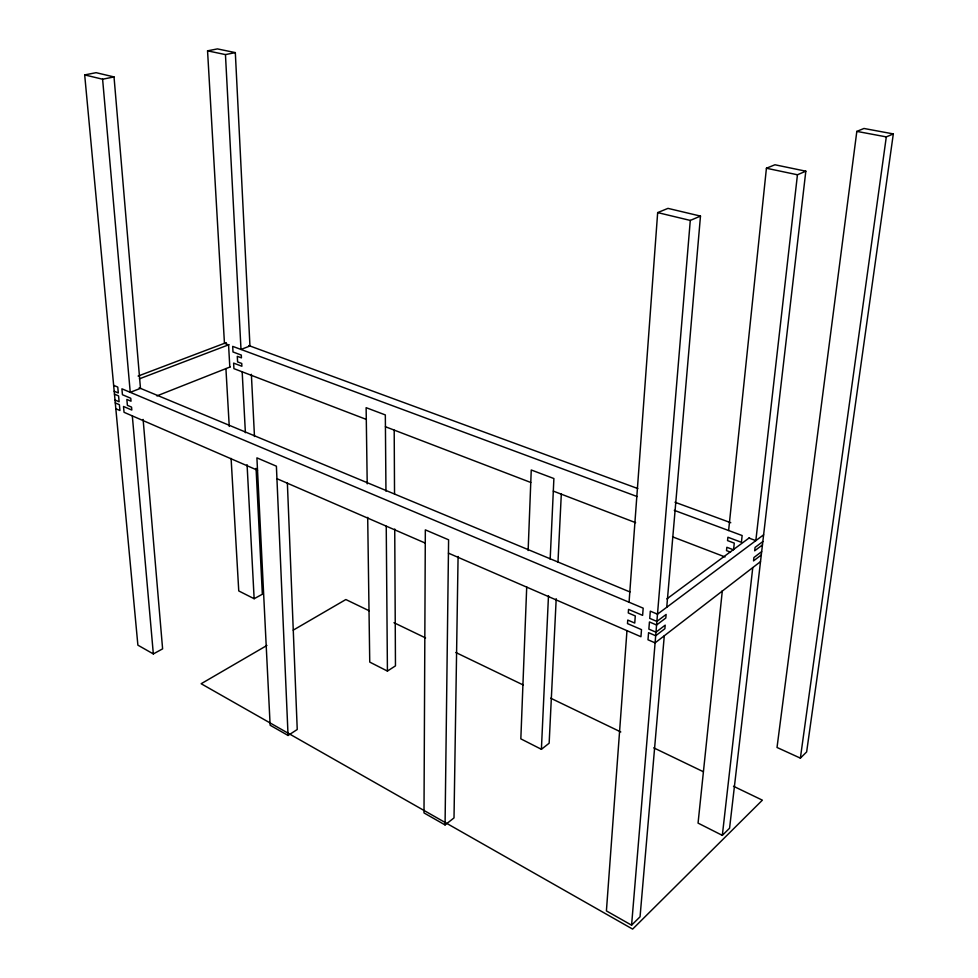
<?xml version="1.0" encoding="UTF-8"?>
<svg xmlns="http://www.w3.org/2000/svg" width="978" height="978" viewBox="0 0 978 978"><rect width="100%" height="100%" fill="white"/><g stroke="black" fill="none" stroke-linecap="round" stroke-linejoin="round"><path stroke-width="1.47" d="M445.063 824.931L448.596 539.807L425.332 529.868L424 812.926L445.063 824.931L454.012 817.914L458.083 556.47M526.714 586.959L520.834 738.855L541.396 749.307L549.147 743.219L556.201 598.719M528.132 550.504L531.25 469.99L553.89 478.535L550.174 559.159M541.396 749.307L548.487 595.663M557.973 562.216L561.323 493.768M626.971 630.663L606.409 910.897L631.58 925.176L640.052 916.789L664.282 635.786M629.062 602.228L657.668 212.593L667.986 208.375L700.48 216.089L666.739 607.265M631.58 925.176L690.285 220.429L700.48 216.089M722.326 590.675L698.06 823.109L722.326 835.371L729.576 828.195L805.823 171.187L774.943 164.769L766.422 168.24L728.61 530.516M722.326 835.371L752.779 567.595M805.823 171.187L797.449 174.769L755.835 540.626L748.965 538.083M856.826 131.382L777.021 747.473L800.371 758.133L806.642 751.923L893.317 133.913L863.977 128.473L856.826 131.382L886.3 136.896L893.317 133.913M800.371 758.133L886.3 136.896M760.505 561.629L655.101 642.864L647.998 639.783L648.573 632.68L655.688 635.749L664.893 628.707L665.199 625.162L655.981 632.179L648.866 629.123L649.441 621.971L656.58 625.003L665.81 618.023L666.128 614.453L656.886 621.409L649.734 618.377L650.309 611.164L657.485 614.184L763.622 534.807M761.287 554.966L753.537 560.895L753.916 557.533L761.666 551.629M762.449 544.917L754.686 550.797L755.065 547.411L762.84 541.555M666.886 598.891L749.49 537.692M288.058 735.456L276.395 466.188L256.908 457.863L270.136 725.236L288.058 735.456L297.239 729.502L287.373 482.998M367.691 517.362L369.745 662.094L387.422 671.079L395.467 665.871L394.733 529.012M266.921 645.456L201.15 683.732L632.632 929.1L762.375 800.163L733.5 786.263M293.229 630.15L345.845 599.538L369.219 610.798M84.683 74.915L102.604 79.218L130.245 392.325L140.477 388.364L114.023 76.932L96.101 72.678L84.683 74.915L137.886 645.162L153.338 653.927L162.605 648.854L143.118 419.428M231.101 458.425L238.754 590.944L254.146 598.719L262.349 594.233L256.065 468.352M156.883 395.907L230.246 366.909M139.377 378.841L228.999 344.672M138.106 376.065L226.309 342.606M102.604 79.218L114.023 76.932M225.453 54.597L235.319 52.616L249.952 345.992L241.004 349.452L225.453 54.597L207.556 50.832L224.451 343.315L228.559 344.843L229.818 367.08M207.556 50.832L217.434 48.9L235.319 52.616M766.422 168.24L797.449 174.769M657.668 212.593L690.285 220.429M248.803 345.564L637.815 488.56M674.991 502.227L730.774 522.729M637.143 496.555L232.691 346.371L232.996 351.97L241.297 355.075L241.444 357.875L237.287 356.322L237.593 361.897L241.737 363.461L241.884 366.249L233.62 363.107L233.925 368.645L366.298 419.403M674.294 510.345L742.143 535.541L741.41 542.301L727.901 537.24L727.546 540.602L734.27 543.12L733.561 549.819L726.85 547.289L726.507 550.614L730.542 552.142M385.43 426.738L530.773 482.472M553.316 491.115L635.627 522.668M672.522 536.824L725.028 556.947M139.194 387.826L629.966 591.971M113.644 385.344L117.763 387.08L118.301 392.973L114.194 391.224M114.463 394.158L118.582 395.907L119.12 401.775L115.013 400.002M115.282 402.924L119.389 404.696L119.927 410.515L115.832 408.743M257.532 470.259L124.035 412.3L123.509 406.469L131.81 410.039L131.553 407.105L127.384 405.32L126.859 399.44L131.028 401.212L130.771 398.254L122.433 394.721L121.908 388.816L643.182 608.169L642.619 615.358L628.536 609.392L628.279 612.949L635.284 615.944L634.746 623.059L627.754 620.064L627.497 623.597L641.507 629.636L640.945 636.727L448.437 553.145M276.933 478.682L425.271 543.083M393.963 622.705L425.577 637.937M455.821 652.509L523.181 684.955M550.675 698.194L620.785 731.96M653.769 747.852L703.268 771.691M132.323 415.907L153.338 653.927M225.918 368.559L229.255 426.432M242.177 371.811L245.392 432.728M247.079 464.709L254.146 598.719M251.37 374.317L254.476 436.494M367.215 483.853L366.127 407.679L385.332 414.929L385.955 491.164M386.237 526.225L387.422 671.079M394.195 430.173L394.537 494.037"/></g></svg>
